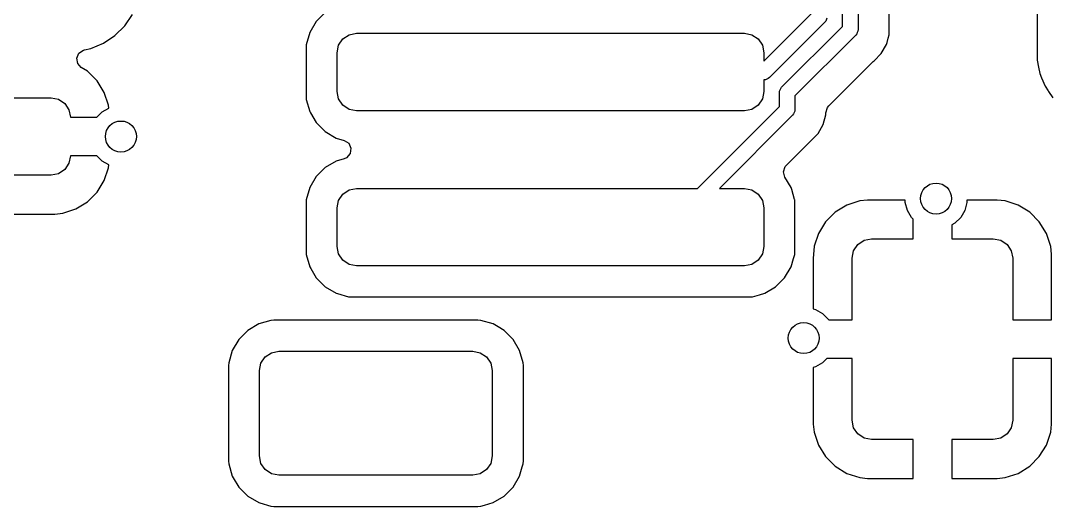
# Model space of a CAD drawing. Extents: x 0.71 to 7.56, y -5.16 to -0.79.
# Drawn here: x 5.508 to 6.032, y -2.345 to -2.099 of the extents above; entities that cross this region are included whole.
import ezdxf

# ---------------------------------------------------------------- set-up
doc = ezdxf.new("R2010")
doc.units = 0
doc.header["$MEASUREMENT"] = 0
doc.layers.add('BLACK', color=7, linetype='CONTINUOUS')

msp = doc.modelspace()

# ---------------------------------------------------------------- linework, layer by layer
at = {"layer": 'BLACK', "linetype": 'CONTINUOUS'}
for p, q in [((5.93307, -1.84695), (5.93307, -2.10321)), ((5.94884, -2.10061), (5.94884, -1.84435)), ((5.9252, -2.10158), (5.9252, -1.84858)), ((6.024, -1.92228), (6.024, -2.11868)), ((5.561, -2.10134), (5.56488, -2.09553)), ((5.65821, -2.09911), (5.65492, -2.10468)), ((5.66278, -2.09453), (5.65821, -2.09911)), ((5.65821, -2.09911), (5.65821, -2.09911)), ((5.8853, -2.1192), (5.90945, -2.09505)), ((5.91666, -2.09887), (5.91617, -2.09947)), ((5.91725, -2.09745), (5.91666, -2.09887)), ((5.55606, -2.10628), (5.561, -2.10134)), ((5.91617, -2.09947), (5.88808, -2.12756)), ((5.89433, -2.13245), (5.9252, -2.10158)), ((5.933, -2.10398), (5.9327, -2.10468)), ((5.93307, -2.10321), (5.933, -2.10398)), ((5.94884, -2.1058), (5.94884, -2.10061)), ((5.55026, -2.11016), (5.55606, -2.10628)), ((5.65492, -2.10468), (5.65311, -2.11089)), ((5.65492, -2.10468), (5.65492, -2.10468)), ((5.66951, -2.11116), (5.67165, -2.10797)), ((5.67165, -2.10797), (5.67484, -2.10584)), ((5.67484, -2.10584), (5.67861, -2.10509)), ((5.67861, -2.10509), (5.87546, -2.10509)), ((5.87546, -2.10509), (5.87922, -2.10584)), ((5.87922, -2.10584), (5.88242, -2.10797)), ((5.88242, -2.10797), (5.88455, -2.11116)), ((5.93192, -2.10599), (5.90105, -2.13686)), ((5.93241, -2.1054), (5.93192, -2.10599)), ((5.9327, -2.10468), (5.93241, -2.1054)), ((5.94778, -2.10977), (5.94835, -2.10762)), ((5.94835, -2.10762), (5.94884, -2.1058)), ((5.53779, -2.11513), (5.54008, -2.1136)), ((5.54008, -2.1136), (5.54058, -2.11347)), ((5.54058, -2.11347), (5.54381, -2.11283)), ((5.54381, -2.11283), (5.55026, -2.11016)), ((5.54381, -2.11283), (5.54381, -2.11283)), ((5.54381, -2.11283), (5.54381, -2.11283)), ((5.65311, -2.11089), (5.653, -2.11234)), ((5.653, -2.11234), (5.653, -2.1372)), ((5.65311, -2.11089), (5.65311, -2.11089)), ((5.66876, -2.11493), (5.66951, -2.11116)), ((5.66876, -2.13461), (5.66876, -2.11493)), ((5.88455, -2.11116), (5.8853, -2.11493)), ((5.8853, -2.11493), (5.8853, -2.1192)), ((5.9449, -2.11531), (5.9475, -2.11081)), ((5.9475, -2.11081), (5.94763, -2.1103)), ((5.94763, -2.1103), (5.94778, -2.10977)), ((5.53669, -2.11765), (5.53779, -2.11513)), ((5.53713, -2.12037), (5.53669, -2.11765)), ((5.91824, -2.14196), (5.94083, -2.11938)), ((5.94083, -2.11938), (5.94123, -2.11898)), ((5.94083, -2.11938), (5.94083, -2.11938)), ((5.94123, -2.11898), (5.9449, -2.11531)), ((5.94123, -2.11898), (5.94123, -2.11898)), ((6.024, -2.11868), (6.0247, -2.12223)), ((5.53897, -2.12241), (5.53713, -2.12037)), ((5.54206, -2.12432), (5.53897, -2.12241)), ((5.54694, -2.1292), (5.54206, -2.12432)), ((6.0247, -2.12223), (6.02536, -2.12553)), ((5.55057, -2.13507), (5.54694, -2.1292)), ((5.88607, -2.12863), (5.8853, -2.12871)), ((5.8853, -2.12871), (5.8853, -2.13461)), ((5.88749, -2.12805), (5.88607, -2.12863)), ((5.88808, -2.12756), (5.88749, -2.12805)), ((6.02536, -2.12553), (6.02536, -2.12553)), ((6.02536, -2.12553), (6.02623, -2.12763)), ((6.02623, -2.12763), (6.02803, -2.13198)), ((5.55274, -2.14163), (5.55057, -2.13507)), ((5.55057, -2.13507), (5.55057, -2.13507)), ((5.66951, -2.13838), (5.66876, -2.13461)), ((5.8853, -2.13461), (5.88455, -2.13838)), ((5.89317, -2.13523), (5.89325, -2.13446)), ((5.89317, -2.14223), (5.89317, -2.13523)), ((5.89325, -2.13446), (5.89384, -2.13304)), ((5.89384, -2.13304), (5.89433, -2.13245)), ((6.02803, -2.13198), (6.02963, -2.13437)), ((6.02963, -2.13437), (6.02979, -2.13461)), ((6.02979, -2.13461), (6.03191, -2.13779)), ((5.32677, -2.1378), (5.52362, -2.1378)), ((5.52362, -2.1378), (5.52739, -2.13854)), ((5.52739, -2.13854), (5.53058, -2.14068)), ((5.53058, -2.14068), (5.53272, -2.14387)), ((5.653, -2.1372), (5.65311, -2.13865)), ((5.65311, -2.13865), (5.65311, -2.13865)), ((5.65311, -2.13865), (5.65492, -2.14487)), ((5.67165, -2.14157), (5.66951, -2.13838)), ((5.88455, -2.13838), (5.88242, -2.14157)), ((5.90105, -2.13686), (5.90105, -2.14386)), ((5.53272, -2.14387), (5.53346, -2.14764)), ((5.54682, -2.14764), (5.54947, -2.14499)), ((5.54947, -2.14499), (5.55288, -2.14302)), ((5.55288, -2.14302), (5.55274, -2.14163)), ((5.65492, -2.14487), (5.65492, -2.14487)), ((5.65492, -2.14487), (5.65492, -2.14487)), ((5.65492, -2.14487), (5.65524, -2.14542)), ((5.65524, -2.14542), (5.65821, -2.15044)), ((5.67484, -2.14371), (5.67165, -2.14157)), ((5.67861, -2.14446), (5.67484, -2.14371)), ((5.87546, -2.14446), (5.67861, -2.14446)), ((5.85157, -2.18383), (5.89317, -2.14223)), ((5.87922, -2.14371), (5.87546, -2.14446)), ((5.88242, -2.14157), (5.87922, -2.14371)), ((5.90038, -2.14604), (5.89989, -2.14664)), ((5.90097, -2.14462), (5.90038, -2.14604)), ((5.90105, -2.14386), (5.90097, -2.14462)), ((5.91681, -2.14542), (5.91759, -2.14278)), ((5.91681, -2.14645), (5.91681, -2.14542)), ((5.91759, -2.14278), (5.91824, -2.14196)), ((5.53346, -2.14764), (5.54682, -2.14764)), ((5.65821, -2.15044), (5.65821, -2.15044)), ((5.65821, -2.15044), (5.66278, -2.15501)), ((5.89989, -2.14664), (5.86271, -2.18383)), ((5.91288, -2.15596), (5.91547, -2.15146)), ((5.91547, -2.15146), (5.91681, -2.14645)), ((5.66278, -2.15501), (5.66278, -2.15501)), ((5.66278, -2.15501), (5.66278, -2.15501)), ((5.66278, -2.15501), (5.66835, -2.1583)), ((5.89672, -2.17211), (5.91288, -2.15596)), ((5.66835, -2.1583), (5.66835, -2.1583)), ((5.66835, -2.1583), (5.66835, -2.1583)), ((5.66835, -2.1583), (5.67231, -2.15945)), ((5.67231, -2.15945), (5.67463, -2.16093)), ((5.67463, -2.16093), (5.67578, -2.16343)), ((5.67539, -2.16616), (5.6736, -2.16824)), ((5.67578, -2.16343), (5.67539, -2.16616)), ((5.53272, -2.17109), (5.53058, -2.17428)), ((5.53346, -2.16732), (5.53272, -2.17109)), ((5.54682, -2.16732), (5.53346, -2.16732)), ((5.54947, -2.16997), (5.54682, -2.16732)), ((5.55288, -2.17194), (5.54947, -2.16997)), ((5.55274, -2.17333), (5.55288, -2.17194)), ((5.66835, -2.16998), (5.66278, -2.17327)), ((5.67231, -2.16883), (5.66835, -2.16998)), ((5.66835, -2.16998), (5.66835, -2.16998)), ((5.6736, -2.16824), (5.67231, -2.16883)), ((5.89617, -2.17277), (5.89672, -2.17211)), ((5.52362, -2.17717), (5.43504, -2.17717)), ((5.52739, -2.17642), (5.52362, -2.17717)), ((5.53058, -2.17428), (5.52739, -2.17642)), ((5.55057, -2.17989), (5.55274, -2.17333)), ((5.55274, -2.17333), (5.55274, -2.17333)), ((5.66278, -2.17327), (5.65821, -2.17785)), ((5.66278, -2.17327), (5.66278, -2.17327)), ((5.8953, -2.17538), (5.89617, -2.17277)), ((5.89597, -2.17805), (5.8953, -2.17538)), ((5.54694, -2.18576), (5.55057, -2.17989)), ((5.55057, -2.17989), (5.55057, -2.17989)), ((5.65821, -2.17785), (5.65492, -2.18342)), ((5.65821, -2.17785), (5.65821, -2.17785)), ((5.89915, -2.18342), (5.89597, -2.17805)), ((5.54206, -2.19064), (5.54694, -2.18576)), ((5.65492, -2.18342), (5.65311, -2.18963)), ((5.65492, -2.18342), (5.65492, -2.18342)), ((5.66951, -2.1899), (5.67165, -2.18671)), ((5.67165, -2.18671), (5.67484, -2.18458)), ((5.67484, -2.18458), (5.67861, -2.18383)), ((5.67861, -2.18383), (5.85157, -2.18383)), ((5.86271, -2.18383), (5.87546, -2.18383)), ((5.87546, -2.18383), (5.87922, -2.18458)), ((5.87922, -2.18458), (5.88242, -2.18671)), ((5.88242, -2.18671), (5.88455, -2.1899)), ((5.89941, -2.18433), (5.89915, -2.18342)), ((5.9009, -2.18946), (5.89941, -2.18433)), ((5.53619, -2.19427), (5.54206, -2.19064)), ((5.65311, -2.18963), (5.653, -2.19108)), ((5.653, -2.19108), (5.653, -2.21594)), ((5.65311, -2.18963), (5.65311, -2.18963)), ((5.66876, -2.19367), (5.66951, -2.1899)), ((5.88455, -2.1899), (5.8853, -2.19367)), ((5.90095, -2.18963), (5.9009, -2.18946)), ((5.90107, -2.19108), (5.90095, -2.18963)), ((5.90107, -2.21594), (5.90107, -2.19108)), ((5.92736, -2.19232), (5.92148, -2.19594)), ((5.93391, -2.19015), (5.92736, -2.19232)), ((5.92736, -2.19232), (5.92736, -2.19232)), ((5.93795, -2.18973), (5.93391, -2.19015)), ((5.95705, -2.18973), (5.93795, -2.18973)), ((5.93795, -2.18973), (5.93795, -2.18973)), ((5.95705, -2.19103), (5.95705, -2.18973)), ((5.95811, -2.195), (5.95705, -2.19103)), ((5.98827, -2.19103), (5.98721, -2.195)), ((6.0037, -2.18973), (5.98827, -2.18973)), ((5.98827, -2.18973), (5.98827, -2.19103)), ((6.00774, -2.19015), (6.0037, -2.18973)), ((6.0143, -2.19232), (6.00774, -2.19015)), ((6.00774, -2.19015), (6.00774, -2.19015)), ((6.02017, -2.19594), (6.0143, -2.19232)), ((6.0143, -2.19232), (6.0143, -2.19232)), ((5.44081, -2.19685), (5.52559, -2.19685)), ((5.52559, -2.19685), (5.52963, -2.19644)), ((5.52559, -2.19685), (5.52559, -2.19685)), ((5.52963, -2.19644), (5.53619, -2.19427)), ((5.53619, -2.19427), (5.53619, -2.19427)), ((5.66876, -2.21335), (5.66876, -2.19367)), ((5.8853, -2.19367), (5.8853, -2.21335)), ((5.92148, -2.19594), (5.9166, -2.20082)), ((5.96017, -2.19856), (5.95811, -2.195)), ((5.96098, -2.19938), (5.96017, -2.19856)), ((5.98516, -2.19856), (5.98225, -2.20147)), ((5.98721, -2.195), (5.98516, -2.19856)), ((6.02505, -2.20082), (6.02017, -2.19594)), ((5.9166, -2.20082), (5.91298, -2.2067)), ((5.96098, -2.20942), (5.96098, -2.19938)), ((5.98225, -2.20147), (5.98067, -2.20238)), ((5.98067, -2.20238), (5.98067, -2.20942)), ((6.02868, -2.2067), (6.02505, -2.20082)), ((5.91298, -2.2067), (5.91081, -2.21324)), ((5.91298, -2.2067), (5.91298, -2.2067)), ((6.03085, -2.21325), (6.02868, -2.2067)), ((6.02868, -2.2067), (6.02868, -2.2067)), ((5.66951, -2.21712), (5.66876, -2.21335)), ((5.8853, -2.21335), (5.88455, -2.21712)), ((5.91081, -2.21324), (5.91039, -2.21936)), ((5.93083, -2.21549), (5.93296, -2.2123)), ((5.93296, -2.2123), (5.93615, -2.21017)), ((5.93615, -2.21017), (5.93992, -2.20942)), ((5.93992, -2.20942), (5.96098, -2.20942)), ((5.98067, -2.20942), (6.00173, -2.20942)), ((6.00173, -2.20942), (6.0055, -2.21017)), ((6.0055, -2.21017), (6.00869, -2.2123)), ((6.00869, -2.2123), (6.01083, -2.21549)), ((6.03126, -2.21729), (6.03085, -2.21325)), ((5.653, -2.21594), (5.65311, -2.21739)), ((5.65311, -2.21739), (5.65311, -2.21739)), ((5.65311, -2.21739), (5.65492, -2.22361)), ((5.67165, -2.22031), (5.66951, -2.21712)), ((5.88455, -2.21712), (5.88242, -2.22031)), ((5.89915, -2.22361), (5.90038, -2.21936)), ((5.90038, -2.21936), (5.90095, -2.21739)), ((5.90095, -2.21739), (5.90107, -2.21594)), ((5.91039, -2.21936), (5.91039, -2.24499)), ((5.93008, -2.21926), (5.93083, -2.21549)), ((5.93008, -2.25056), (5.93008, -2.21926)), ((6.01083, -2.21549), (6.01157, -2.21926)), ((6.01157, -2.21926), (6.01157, -2.25056)), ((6.03126, -2.25056), (6.03126, -2.21729)), ((6.03126, -2.21729), (6.03126, -2.21729)), ((5.65492, -2.22361), (5.65492, -2.22361)), ((5.65492, -2.22361), (5.65492, -2.22361)), ((5.65492, -2.22361), (5.65542, -2.22446)), ((5.65542, -2.22446), (5.65821, -2.22918)), ((5.67484, -2.22245), (5.67165, -2.22031)), ((5.67861, -2.2232), (5.67484, -2.22245)), ((5.87546, -2.2232), (5.67861, -2.2232)), ((5.87922, -2.22245), (5.87546, -2.2232)), ((5.88242, -2.22031), (5.87922, -2.22245)), ((5.89585, -2.22918), (5.89915, -2.22361)), ((5.65821, -2.22918), (5.65821, -2.22918)), ((5.65821, -2.22918), (5.66278, -2.23375)), ((5.89128, -2.23375), (5.89585, -2.22918)), ((5.66278, -2.23375), (5.66278, -2.23375)), ((5.66278, -2.23375), (5.66278, -2.23375)), ((5.66278, -2.23375), (5.66835, -2.23705)), ((5.88571, -2.23705), (5.89128, -2.23375)), ((5.66835, -2.23705), (5.66901, -2.23723)), ((5.66901, -2.23723), (5.67457, -2.23885)), ((5.67457, -2.23885), (5.67457, -2.23885)), ((5.67457, -2.23885), (5.67457, -2.23885)), ((5.67457, -2.23885), (5.67602, -2.23896)), ((5.67602, -2.23896), (5.67602, -2.23896)), ((5.67602, -2.23896), (5.87804, -2.23896)), ((5.87804, -2.23896), (5.87949, -2.23885)), ((5.87804, -2.23896), (5.87804, -2.23896)), ((5.87949, -2.23885), (5.88304, -2.23782)), ((5.87949, -2.23885), (5.87949, -2.23885)), ((5.87949, -2.23885), (5.87949, -2.23885)), ((5.88304, -2.23782), (5.88571, -2.23705)), ((5.91039, -2.24499), (5.91154, -2.24529)), ((5.91154, -2.24529), (5.9151, -2.24735)), ((5.6352, -2.25085), (5.62898, -2.25266)), ((5.63665, -2.25074), (5.6352, -2.25085)), ((5.6352, -2.25085), (5.6352, -2.25085)), ((5.74025, -2.25074), (5.63665, -2.25074)), ((5.63665, -2.25074), (5.63665, -2.25074)), ((5.7417, -2.25085), (5.74025, -2.25074)), ((5.74025, -2.25074), (5.74025, -2.25074)), ((5.74791, -2.25266), (5.7417, -2.25085)), ((5.7417, -2.25085), (5.7417, -2.25085)), ((5.9151, -2.24735), (5.91801, -2.25026)), ((5.91801, -2.25026), (5.91818, -2.25056)), ((5.91818, -2.25056), (5.93008, -2.25056)), ((6.01157, -2.25056), (6.03126, -2.25056)), ((5.62341, -2.25595), (5.61884, -2.26052)), ((5.62898, -2.25266), (5.62341, -2.25595)), ((5.62341, -2.25595), (5.62341, -2.25595)), ((5.62898, -2.25266), (5.62898, -2.25266)), ((5.7504, -2.25413), (5.74791, -2.25266)), ((5.74791, -2.25266), (5.74791, -2.25266)), ((5.74791, -2.25266), (5.74791, -2.25266)), ((5.74791, -2.25266), (5.74791, -2.25266)), ((5.75348, -2.25595), (5.7504, -2.25413)), ((5.75806, -2.26052), (5.75348, -2.25595)), ((5.75348, -2.25595), (5.75348, -2.25595)), ((5.61884, -2.26053), (5.61555, -2.26609)), ((5.61884, -2.26052), (5.61884, -2.26053)), ((5.76135, -2.26609), (5.75806, -2.26053)), ((5.75806, -2.26053), (5.75806, -2.26053)), ((5.75806, -2.26053), (5.75806, -2.26052)), ((5.61555, -2.26609), (5.61374, -2.27231)), ((5.61555, -2.26609), (5.61555, -2.26609)), ((5.63547, -2.26725), (5.63924, -2.2665)), ((5.63924, -2.2665), (5.73766, -2.2665)), ((5.73766, -2.2665), (5.74143, -2.26725)), ((5.76316, -2.27231), (5.76135, -2.26609)), ((5.63014, -2.27258), (5.63228, -2.26939)), ((5.63228, -2.26939), (5.63547, -2.26725)), ((5.74143, -2.26725), (5.74462, -2.26939)), ((5.74462, -2.26939), (5.74675, -2.27258)), ((5.91719, -2.27024), (5.9151, -2.27234)), ((5.93008, -2.27024), (5.91719, -2.27024)), ((5.93008, -2.30154), (5.93008, -2.27024)), ((6.03126, -2.27024), (6.01157, -2.27024)), ((6.01157, -2.27024), (6.01157, -2.30154)), ((6.03126, -2.30351), (6.03126, -2.27024)), ((5.61374, -2.27231), (5.61363, -2.27376)), ((5.61363, -2.27376), (5.61363, -2.32224)), ((5.61374, -2.27231), (5.61374, -2.27231)), ((5.62939, -2.27635), (5.63014, -2.27258)), ((5.62939, -2.31965), (5.62939, -2.27635)), ((5.74675, -2.27258), (5.7475, -2.27635)), ((5.7475, -2.27635), (5.7475, -2.31965)), ((5.76327, -2.27376), (5.76316, -2.27231)), ((5.76327, -2.30351), (5.76327, -2.27376)), ((5.91154, -2.27439), (5.91039, -2.2747)), ((5.91039, -2.2747), (5.91039, -2.30351)), ((5.9151, -2.27234), (5.91154, -2.27439)), ((5.93083, -2.30531), (5.93008, -2.30154)), ((6.01157, -2.30154), (6.01083, -2.30531)), ((5.76327, -2.32224), (5.76327, -2.30351)), ((5.91039, -2.30351), (5.91081, -2.30755)), ((5.91081, -2.30755), (5.91298, -2.31411)), ((5.93296, -2.3085), (5.93083, -2.30531)), ((5.93615, -2.31064), (5.93296, -2.3085)), ((6.00869, -2.3085), (6.0055, -2.31064)), ((6.01083, -2.30531), (6.00869, -2.3085)), ((6.02868, -2.31411), (6.03085, -2.30755)), ((6.03085, -2.30755), (6.03126, -2.30351)), ((6.03085, -2.30755), (6.03085, -2.30755)), ((6.03126, -2.30351), (6.03126, -2.30351)), ((5.93992, -2.31139), (5.93615, -2.31064)), ((5.96098, -2.31139), (5.93992, -2.31139)), ((5.96098, -2.33107), (5.96098, -2.31139)), ((6.00173, -2.31139), (5.98067, -2.31139)), ((5.98067, -2.31139), (5.98067, -2.33107)), ((6.0055, -2.31064), (6.00173, -2.31139)), ((5.91298, -2.31411), (5.91298, -2.31411)), ((5.91298, -2.31411), (5.9166, -2.31998)), ((6.02505, -2.31998), (6.02868, -2.31411)), ((6.02868, -2.31411), (6.02868, -2.31411)), ((5.61363, -2.32224), (5.61374, -2.32369)), ((5.61374, -2.32369), (5.61374, -2.32369)), ((5.61374, -2.32369), (5.61555, -2.32991)), ((5.63014, -2.32342), (5.62939, -2.31965)), ((5.63228, -2.32661), (5.63014, -2.32342)), ((5.74675, -2.32342), (5.74462, -2.32661)), ((5.7475, -2.31965), (5.74675, -2.32342)), ((5.76271, -2.32523), (5.76316, -2.32369)), ((5.76316, -2.32369), (5.76317, -2.3235)), ((5.76316, -2.32369), (5.76316, -2.32369)), ((5.76317, -2.3235), (5.76327, -2.32224)), ((5.9166, -2.31998), (5.92148, -2.32486)), ((6.02017, -2.32486), (6.02505, -2.31998)), ((5.63547, -2.32875), (5.63228, -2.32661)), ((5.63924, -2.3295), (5.63547, -2.32875)), ((5.73766, -2.3295), (5.63924, -2.3295)), ((5.74143, -2.32875), (5.73766, -2.3295)), ((5.74462, -2.32661), (5.74143, -2.32875)), ((5.76135, -2.32991), (5.76271, -2.32523)), ((5.92148, -2.32486), (5.92736, -2.32849)), ((5.92736, -2.32849), (5.92736, -2.32849)), ((5.92736, -2.32849), (5.93391, -2.33066)), ((6.00774, -2.33066), (6.0143, -2.32849)), ((6.0143, -2.32849), (6.02017, -2.32486)), ((6.0143, -2.32849), (6.0143, -2.32849)), ((5.61555, -2.32991), (5.61555, -2.32991)), ((5.61555, -2.32991), (5.61555, -2.32991)), ((5.61555, -2.32991), (5.61608, -2.33081)), ((5.61608, -2.33081), (5.61884, -2.33547)), ((5.75806, -2.33547), (5.76135, -2.32991)), ((5.93391, -2.33066), (5.93391, -2.33066)), ((5.93391, -2.33066), (5.93795, -2.33107)), ((5.93795, -2.33107), (5.96098, -2.33107)), ((5.96098, -2.33107), (5.96098, -2.33107)), ((5.98067, -2.33107), (6.0037, -2.33107)), ((6.0037, -2.33107), (6.00774, -2.33066)), ((6.0037, -2.33107), (6.0037, -2.33107)), ((5.61884, -2.33547), (5.61884, -2.33548)), ((5.61884, -2.33548), (5.62341, -2.34005)), ((5.62341, -2.34005), (5.62341, -2.34005)), ((5.62341, -2.34005), (5.62341, -2.34005)), ((5.62341, -2.34005), (5.62898, -2.34334)), ((5.74791, -2.34334), (5.75348, -2.34005)), ((5.75348, -2.34005), (5.75806, -2.33547)), ((5.62898, -2.34334), (5.62947, -2.34348)), ((5.62947, -2.34348), (5.6352, -2.34515)), ((5.6352, -2.34515), (5.6352, -2.34515)), ((5.6352, -2.34515), (5.6352, -2.34515)), ((5.6352, -2.34515), (5.63665, -2.34526)), ((5.63665, -2.34526), (5.63665, -2.34526)), ((5.63665, -2.34526), (5.74025, -2.34526)), ((5.74025, -2.34526), (5.7417, -2.34515)), ((5.74025, -2.34526), (5.74025, -2.34526)), ((5.7417, -2.34515), (5.7436, -2.3446)), ((5.7417, -2.34515), (5.7417, -2.34515)), ((5.7417, -2.34515), (5.7417, -2.34515)), ((5.7436, -2.3446), (5.74791, -2.34334))]:
    msp.add_line(p, q, dxfattribs=at)
at = {"layer": 'BLACK'}
for centre in [(5.55906, -2.15748), (5.97266, -2.18898), (5.90551, -2.25984)]:
    msp.add_circle(centre, 0.00787, dxfattribs=at)

doc.saveas('drawing.dxf')
